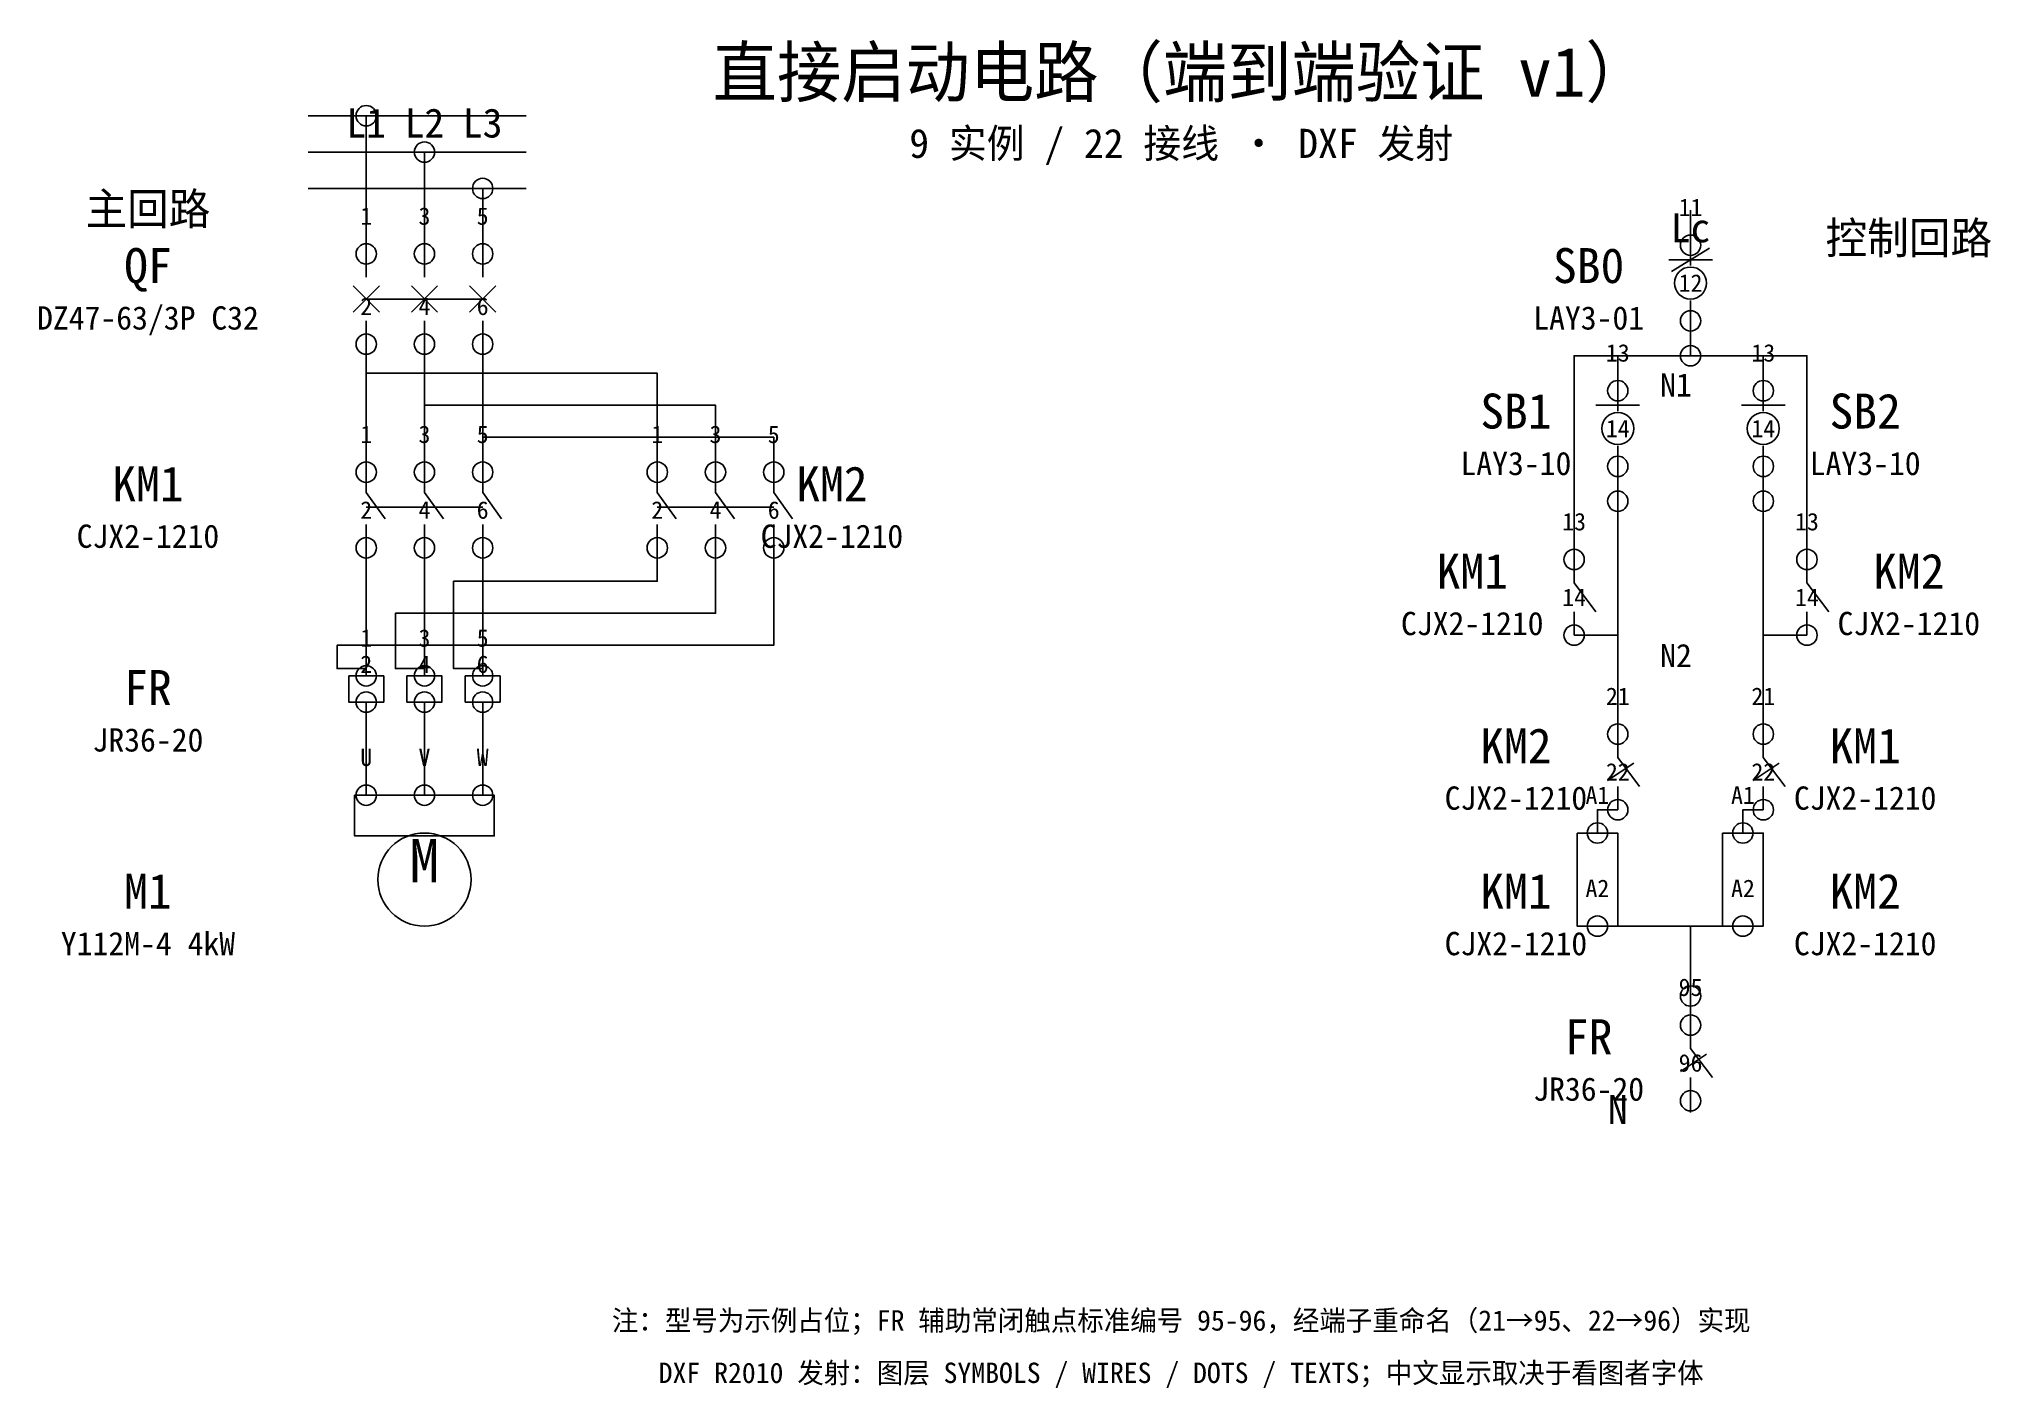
# Model space of a CAD drawing. Header units: metres. Extents: x 15 to 1356, y 71 to 998.
import ezdxf
from ezdxf.enums import TextEntityAlignment as Align

# ---------------------------------------------------------------- set-up
doc = ezdxf.new("R2010")
doc.units = ezdxf.units.M
doc.linetypes.add('DASHED', pattern=[0.4, 0.3, 0.1])
for name, color, linetype in [('DOTS', 1, 'Continuous'), ('SYMBOLS', 7, 'Continuous'), ('TEXTS', 2, 'Continuous'), ('WIRES', 7, 'Continuous')]:
    doc.layers.add(name, color=color, linetype=linetype)

msp = doc.modelspace()

# ---------------------------------------------------------------- linework, layer by layer
at = {"layer": 'DOTS'}
for centre in [(240, 945), (280, 920), (320, 895), (1150, 856), (240, 850), (280, 850), (320, 850), (1150, 804), (240, 788), (280, 788), (320, 788), (1150, 780), (1100, 756), (1200, 756), (1100, 704), (1200, 704), (240, 700), (280, 700), (320, 700), (440, 700), (480, 700), (520, 700), (1100, 680), (1200, 680), (240, 648), (280, 648), (320, 648), (440, 648), (480, 648), (520, 648), (1070, 640), (1230, 640), (1070, 588), (1230, 588), (240, 560), (280, 560), (320, 560), (240, 542), (280, 542), (320, 542), (1100, 520), (1200, 520), (240, 478), (280, 478), (320, 478), (1100, 468), (1200, 468), (1086, 452), (1186, 452), (1086, 388), (1186, 388), (1150, 340), (1150, 320), (1150, 268)]:
    msp.add_circle(centre, 7, dxfattribs=at)
at = {"layer": 'SYMBOLS'}
for p, q in [((240, 850), (240, 834)), ((280, 850), (280, 834)), ((320, 850), (320, 834)), ((1135, 846), (1165, 846)), ((1137, 838), (1163, 854)), ((1150, 856), (1150, 842)), ((231, 828), (249, 810)), ((231, 810), (249, 828)), ((271, 828), (289, 810)), ((271, 810), (289, 828)), ((311, 828), (329, 810)), ((311, 810), (329, 828)), ((1150, 818), (1150, 804)), ((240, 804), (240, 788)), ((280, 804), (280, 788)), ((320, 804), (320, 788)), ((1100, 756), (1100, 742)), ((1200, 756), (1200, 742)), ((1085, 746), (1115, 746)), ((1185, 746), (1215, 746)), ((1100, 718), (1100, 704)), ((1200, 718), (1200, 704)), ((240, 700), (240, 686)), ((280, 700), (280, 686)), ((320, 700), (320, 686)), ((440, 700), (440, 686)), ((480, 700), (480, 686)), ((520, 700), (520, 686)), ((240, 686), (253, 668)), ((280, 686), (293, 668)), ((320, 686), (333, 668)), ((440, 686), (453, 668)), ((480, 686), (493, 668)), ((520, 686), (533, 668)), ((240, 664), (240, 648)), ((280, 664), (280, 648)), ((320, 664), (320, 648)), ((440, 664), (440, 648)), ((480, 664), (480, 648)), ((520, 664), (520, 648)), ((1070, 640), (1070, 624)), ((1230, 640), (1230, 624)), ((1070, 624), (1085, 604)), ((1230, 624), (1245, 604)), ((1070, 604), (1070, 588)), ((1230, 604), (1230, 588)), ((1100, 520), (1100, 504)), ((1200, 520), (1200, 504)), ((1093, 488), (1111, 500)), ((1100, 504), (1115, 484)), ((1193, 488), (1211, 500)), ((1200, 504), (1215, 484)), ((1100, 484), (1100, 468)), ((1200, 484), (1200, 468)), ((1150, 320), (1150, 304)), ((1143, 288), (1161, 300)), ((1150, 304), (1165, 284)), ((1150, 284), (1150, 268))]:
    msp.add_line(p, q, dxfattribs=at)
at = {"layer": 'SYMBOLS', "linetype": 'DASHED'}
for p, q in [((240, 819), (320, 819)), ((240, 676), (320, 676)), ((440, 676), (520, 676))]:
    msp.add_line(p, q, dxfattribs=at)
at = {"layer": 'SYMBOLS'}
for points in [[(228, 560), (252, 560), (252, 542), (228, 542)], [(268, 560), (292, 560), (292, 542), (268, 542)], [(308, 560), (332, 560), (332, 542), (308, 542)], [(232, 478), (328, 478), (328, 450), (232, 450)], [(1072, 452), (1100, 452), (1100, 388), (1072, 388)], [(1172, 452), (1200, 452), (1200, 388), (1172, 388)]]:
    msp.add_lwpolyline(points, close=True, dxfattribs=at)
for centre, major_axis in [((1150, 830), (11, 0)), ((1100, 730), (11, 0)), ((1200, 730), (11, 0)), ((280, 420), (32, 0))]:
    msp.add_ellipse(centre, major_axis=major_axis, ratio=1, dxfattribs=at)
at = {"layer": 'WIRES'}
for points in [[(200, 945), (240, 945)], [(240, 945), (350, 945)], [(240, 945), (240, 850)], [(200, 920), (280, 920)], [(280, 920), (350, 920)], [(280, 920), (280, 850)], [(200, 895), (320, 895)], [(320, 895), (350, 895)], [(320, 895), (320, 850)], [(1150, 880), (1150, 856)], [(1150, 804), (1150, 780)], [(240, 788), (240, 700)], [(240, 788), (240, 768), (440, 768), (440, 700)], [(280, 788), (280, 700)], [(280, 788), (280, 746), (480, 746), (480, 700)], [(320, 788), (320, 700)], [(320, 788), (320, 724), (520, 724), (520, 700)], [(1150, 780), (1070, 780), (1070, 640)], [(1150, 780), (1100, 780), (1100, 756)], [(1150, 780), (1200, 780), (1200, 756)], [(1150, 780), (1230, 780), (1230, 640)], [(1100, 704), (1100, 680)], [(1200, 704), (1200, 680)], [(1070, 588), (1070, 588), (1100, 588), (1100, 680)], [(1100, 680), (1100, 520)], [(1230, 588), (1230, 588), (1200, 588), (1200, 680)], [(1200, 680), (1200, 520)], [(520, 648), (520, 581), (220, 581), (220, 565), (240, 565), (240, 560)], [(240, 648), (240, 560)], [(480, 648), (480, 603), (260, 603), (260, 565), (280, 565), (280, 560)], [(280, 648), (280, 560)], [(440, 648), (440, 625), (300, 625), (300, 565), (320, 565), (320, 560)], [(320, 648), (320, 560)], [(240, 542), (240, 478)], [(280, 542), (280, 478)], [(320, 542), (320, 478)], [(1100, 468), (1086, 468), (1086, 452)], [(1200, 468), (1186, 468), (1186, 452)], [(1086, 388), (1150, 388), (1150, 368), (1150, 340)], [(1186, 388), (1150, 388), (1150, 368), (1150, 340)], [(1150, 340), (1150, 320)], [(1150, 268), (1150, 260)]]:
    msp.add_lwpolyline(points, dxfattribs=at)

# ---------------------------------------------------------------- texts
at = {"layer": 'TEXTS', "color": 1}
for s, height, p in [('直接启动电路（端到端验证 v1）', 34, (800, 958)), ('L1', 20, (240, 930)), ('L2', 20, (280, 930)), ('L3', 20, (320, 930)), ('9 实例 / 22 接线 · DXF 发射', 20, (800, 916)), ('主回路', 22, (90, 870)), ('Lc', 20, (1150, 858)), ('控制回路', 22, (1300, 850)), ('N1', 16, (1140, 752)), ('N2', 16, (1140, 566)), ('N', 20, (1100, 252))]:
    msp.add_text(s, height=height, dxfattribs=at).set_placement(p, align=Align.CENTER)
at = {"layer": 'TEXTS', "color": 2}
for s, height, p in [('11', 12, (1150, 876)), ('1', 12, (240, 870)), ('3', 12, (280, 870)), ('5', 12, (320, 870)), ('12', 12, (1150, 824)), ('2', 12, (240, 808)), ('4', 12, (280, 808)), ('6', 12, (320, 808)), ('13', 12, (1100, 776)), ('13', 12, (1200, 776)), ('1', 12, (240, 720)), ('3', 12, (280, 720)), ('5', 12, (320, 720)), ('1', 12, (440, 720)), ('3', 12, (480, 720)), ('5', 12, (520, 720)), ('14', 12, (1100, 724)), ('14', 12, (1200, 724)), ('2', 12, (240, 668)), ('4', 12, (280, 668)), ('6', 12, (320, 668)), ('2', 12, (440, 668)), ('4', 12, (480, 668)), ('6', 12, (520, 668)), ('13', 12, (1070, 660)), ('13', 12, (1230, 660)), ('14', 12, (1070, 608)), ('14', 12, (1230, 608)), ('1', 12, (240, 580)), ('3', 12, (280, 580)), ('5', 12, (320, 580)), ('2', 12, (240, 562)), ('4', 12, (280, 562)), ('6', 12, (320, 562)), ('21', 12, (1100, 540)), ('21', 12, (1200, 540)), ('U', 12, (240, 498)), ('V', 12, (280, 498)), ('W', 12, (320, 498)), ('22', 12, (1100, 488)), ('22', 12, (1200, 488)), ('A1', 12, (1086, 472)), ('A1', 12, (1186, 472)), ('M', 30, (280, 418)), ('A2', 12, (1086, 408)), ('A2', 12, (1186, 408)), ('95', 12, (1150, 340)), ('96', 12, (1150, 288))]:
    msp.add_text(s, height=height, dxfattribs=at).set_placement(p, align=Align.CENTER)
at = {"layer": 'TEXTS', "color": 7}
for s, p in [('QF', (90, 830)), ('SB0', (1080, 830)), ('SB1', (1030, 730)), ('SB2', (1270, 730)), ('KM1', (90, 680)), ('KM2', (560, 680)), ('KM1', (1000, 620)), ('KM2', (1300, 620)), ('FR', (90, 540)), ('KM2', (1030, 500)), ('KM1', (1270, 500)), ('M1', (90, 400)), ('KM1', (1030, 400)), ('KM2', (1270, 400)), ('FR', (1080, 300))]:
    msp.add_text(s, height=24, dxfattribs=at).set_placement(p, align=Align.CENTER)
at = {"layer": 'TEXTS', "color": 8}
for s, height, p in [('DZ47-63/3P C32', 16, (90, 798)), ('LAY3-01', 16, (1080, 798)), ('LAY3-10', 16, (1030, 698)), ('LAY3-10', 16, (1270, 698)), ('CJX2-1210', 16, (90, 648)), ('CJX2-1210', 16, (560, 648)), ('CJX2-1210', 16, (1000, 588)), ('CJX2-1210', 16, (1300, 588)), ('JR36-20', 16, (90, 508)), ('CJX2-1210', 16, (1030, 468)), ('CJX2-1210', 16, (1270, 468)), ('Y112M-4 4kW', 16, (90, 368)), ('CJX2-1210', 16, (1030, 368)), ('CJX2-1210', 16, (1270, 368)), ('JR36-20', 16, (1080, 268)), ('注：型号为示例占位；FR 辅助常闭触点标准编号 95-96，经端子重命名（21→95、22→96）实现', 14, (800, 110)), ('DXF R2010 发射：图层 SYMBOLS / WIRES / DOTS / TEXTS；中文显示取决于看图者字体', 14, (800, 74))]:
    msp.add_text(s, height=height, dxfattribs=at).set_placement(p, align=Align.CENTER)

doc.saveas('drawing.dxf')
